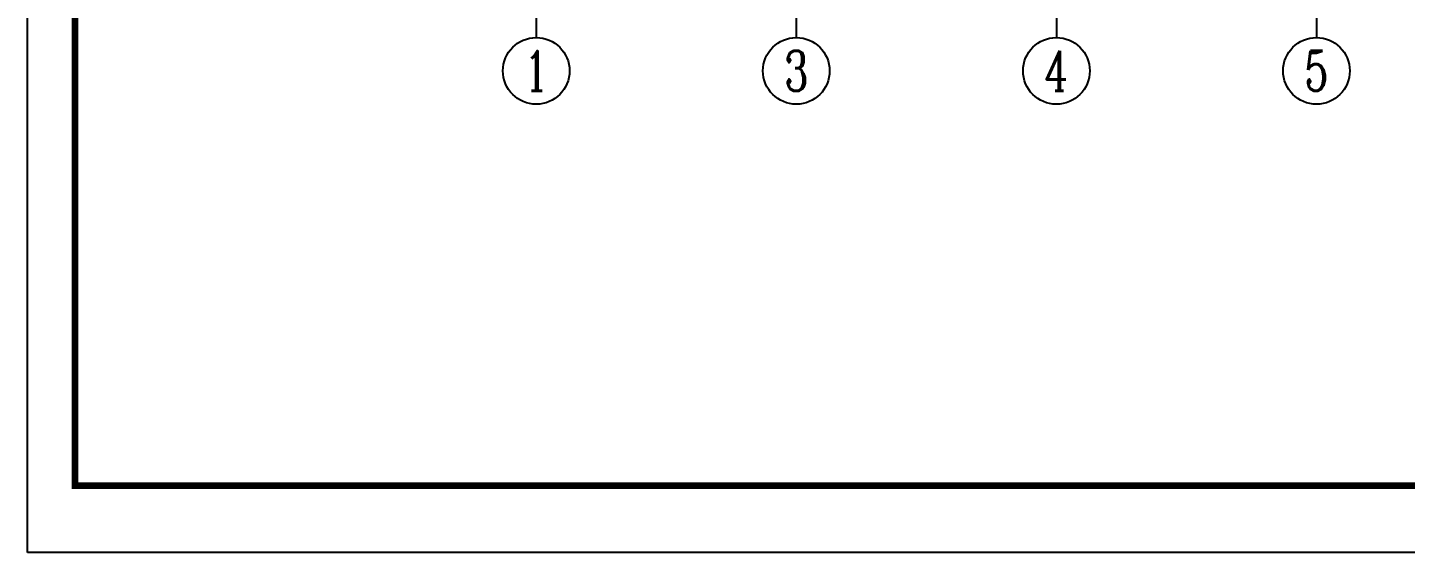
# Model space of a CAD drawing. Extents: x -2746917 to -971774, y -3334247 to -3250358.
# Drawn here: x -2274763 to -2254099, y -3316173 to -3308300 of the extents above; entities that cross this region are included whole.
import ezdxf
from ezdxf.enums import TextEntityAlignment as Align

# ---------------------------------------------------------------- set-up
doc = ezdxf.new("R2010")
doc.units = 0
doc.header["$LTSCALE"] = 1000
doc.header["$MEASUREMENT"] = 0
doc.layers.get('0').update_dxf_attribs({"linetype": 'CONTINUOUS'})
doc.layers.add('NUM', color=7, linetype='CONTINUOUS')
doc.layers.add('PUB_TITLE', color=4, linetype='CONTINUOUS')
doc.layers.add('yichutu', color=7, linetype='CONTINUOUS', true_color=0xffffff, plot=False)
doc.styles.add('TSSD_Axis', font='Complex.shx', dxfattribs={"width": 0.7, "bigfont": 'hztxt.shx'})

# ---------------------------------------------------------------- blocks, each defined once
blk = doc.blocks.new('ts_axno')
at = {"color": 0, "linetype": 'ByBlock', "lineweight": -2}
blk.add_circle((0, 0), 0.5, dxfattribs=at)
at = {"color": 0, "linetype": 'ByBlock', "lineweight": -2, "style": 'TSSD_Axis', "width": 0.7}
blk.add_attdef('A', text='', height=0.6, dxfattribs=at).set_placement((0, 0), align=Align.MIDDLE_CENTER)
blk = doc.blocks.new('yct-891-420-89100-42000-100-2004.0')
at = {"layer": 'yichutu', "color": 7, "true_color": 0xffffff}
blk.add_lwpolyline([(0, 0), (0, 42000), (89100, 42000), (89100, 0)], close=True, dxfattribs=at)
blk = doc.blocks.new('A$C28727B96')
at = {"layer": 'PUB_TITLE'}
blk.add_lwpolyline([(-86607, -4276), (-86607, 37724), (2493, 37724), (2493, -4276)], close=True, dxfattribs=at)
at = {"layer": 'PUB_TITLE', "const_width": 100}
blk.add_lwpolyline([(1493, -3276), (1493, 36724), (-85893, 36724), (-85893, -3276), (1493, -3276)], dxfattribs=at)

msp = doc.modelspace()

# ---------------------------------------------------------------- linework, layer by layer
at = {"layer": 'NUM', "ltscale": 1.5}
for p, q in [((-2267133.71, -3305675.34), (-2267133.71, -3308450.34)), ((-2263233.71, -3305675.34), (-2263233.71, -3308450.34)), ((-2259333.71, -3305675.34), (-2259333.71, -3308450.34)), ((-2255433.71, -3305675.34), (-2255433.71, -3308450.34))]:
    msp.add_line(p, q, dxfattribs=at)

# ---------------------------------------------------------------- block references
at = {"ltscale": 1.5}
msp.add_blockref('A$C28727B96', (-2188156.21, -3311896.69), dxfattribs=at)
at = {"layer": 'NUM'}
ref = msp.add_blockref('ts_axno', (-2267133.71, -3308950.34), dxfattribs=dict(at, xscale=1000, yscale=1000, zscale=1000))
ref.add_attrib('1', '1', dxfattribs={"height": 600, "style": 'TSSD_Axis', "width": 0.7}).set_placement((-2267133.71, -3308950.34), align=Align.MIDDLE_CENTER)
ref = msp.add_blockref('ts_axno', (-2263233.71, -3308950.34), dxfattribs=dict(at, xscale=1000, yscale=1000, zscale=1000))
ref.add_attrib('3', '3', dxfattribs={"height": 600, "style": 'TSSD_Axis', "width": 0.7}).set_placement((-2263233.71, -3308950.34), align=Align.MIDDLE_CENTER)
ref = msp.add_blockref('ts_axno', (-2259333.71, -3308950.34), dxfattribs=dict(at, xscale=1000, yscale=1000, zscale=1000))
ref.add_attrib('4', '4', dxfattribs={"height": 600, "style": 'TSSD_Axis', "width": 0.7}).set_placement((-2259333.71, -3308950.34), align=Align.MIDDLE_CENTER)
ref = msp.add_blockref('ts_axno', (-2255433.71, -3308950.34), dxfattribs=dict(at, xscale=1000, yscale=1000, zscale=1000))
ref.add_attrib('5', '5', dxfattribs={"height": 600, "style": 'TSSD_Axis', "width": 0.7}).set_placement((-2255433.71, -3308950.34), align=Align.MIDDLE_CENTER)
at = {"layer": 'yichutu'}
msp.add_blockref('yct-891-420-89100-42000-100-2004.0', (-2274762.74, -3316173.05), dxfattribs=at)

doc.saveas('drawing.dxf')
